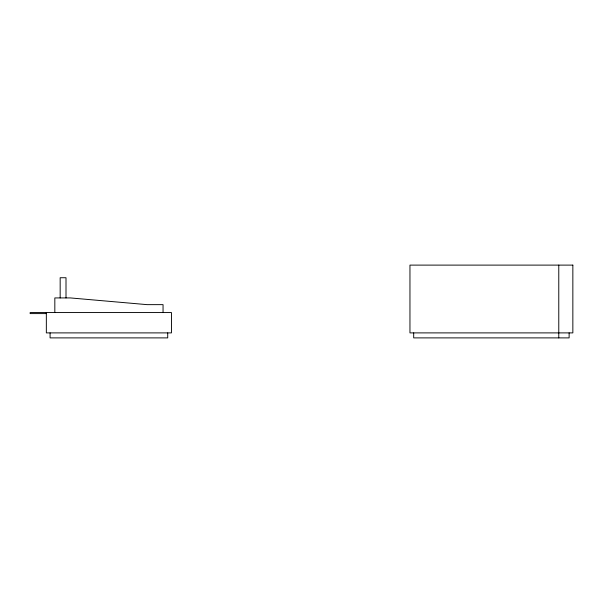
<?xml version="1.0" encoding="UTF-8"?>
<svg xmlns="http://www.w3.org/2000/svg" width="603" height="603" viewBox="0 0 603 603"><rect width="100%" height="100%" fill="white"/><g stroke="black" fill="none" stroke-linecap="round" stroke-linejoin="round"><path stroke-width="0.9" d="M46.341 313.598L30.15 313.598L30.15 312.558L171.448 312.558L171.448 332.894L46.341 332.894L46.341 312.558M569.126 332.894L569.126 337.891L413.688 337.891L413.688 332.894M558.777 265.109L558.777 337.891M167.717 332.894L167.717 337.891L50.079 337.891L50.079 332.894M163.051 312.558L163.051 304.643L147.117 304.643L70.385 297.927L54.828 297.927L54.828 312.558M66.006 297.927L66.006 277.734L60.164 277.734L60.164 297.927M572.85 265.109L409.957 265.109L409.957 332.894L572.85 332.894L572.85 265.109"/></g></svg>
